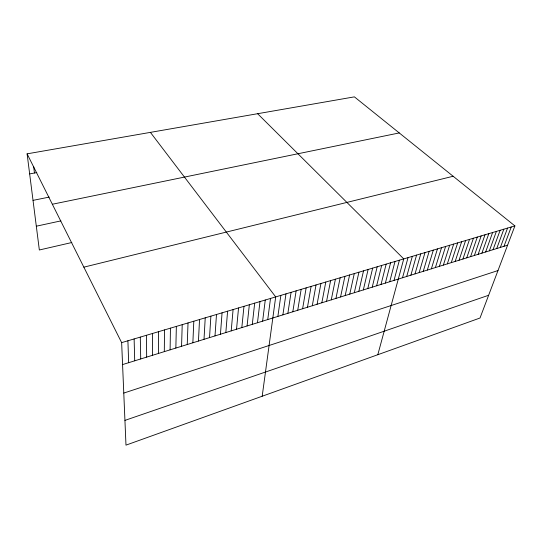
<?xml version="1.0" encoding="UTF-8"?>
<svg xmlns="http://www.w3.org/2000/svg" width="542" height="542" viewBox="0 0 542 542"><rect width="100%" height="100%" fill="white"/><g stroke="black" fill="none" stroke-linecap="round" stroke-linejoin="round"><path stroke-width="0.81" d="M158.474 353.452L158.521 331.69M164.307 351.643L164.511 329.915M170.1 349.847L170.452 328.147M175.852 348.059L176.353 326.399M181.563 346.291L182.214 324.658M187.234 344.529L188.033 322.93M192.864 342.788L193.806 321.216M198.453 341.053L199.537 319.516M204.009 339.326L205.228 317.829M209.524 337.619L210.885 316.149M214.998 335.918L216.495 314.482M220.438 334.231L222.064 312.829M225.838 332.558L227.599 311.189M231.204 330.898L233.094 309.557M236.529 329.245L238.548 307.937M241.82 327.598L243.968 306.332M247.077 325.972L249.347 304.733M252.294 324.353L254.686 303.147M257.477 322.747L259.991 301.569M262.633 321.149L265.262 300.004M267.748 319.563L270.499 298.452M262.186 396.229L275.695 296.908L150.412 132.377M277.877 316.42L280.858 295.376M282.89 314.868L285.986 293.859M287.87 313.317L291.074 292.341M292.822 311.786L296.135 290.844M297.734 310.261L301.156 289.353M302.619 308.744L306.149 287.87M307.47 307.239L311.108 286.4M312.294 305.749L316.033 284.936M317.084 304.258L320.925 283.486M321.84 302.782L325.783 282.043M326.569 301.318L330.613 280.607M331.264 299.862L335.41 279.184M335.932 298.412L340.173 277.768M340.572 296.975L344.908 276.366M345.179 295.546L349.61 274.97M349.759 294.123L354.278 273.581M354.312 292.714L358.926 272.206M358.831 291.311L363.533 270.837M363.33 289.916L368.12 269.476M367.794 288.534L372.672 268.121M372.232 287.158L377.198 266.779M376.643 285.79L381.69 265.445M381.026 284.428L386.161 264.117M385.382 283.08L390.599 262.802M389.712 281.738L395.01 261.495M394.014 280.404L399.393 260.194M377.821 354.705L403.749 258.9L257.633 113.712M402.516 277.768L408.051 257.619M406.71 276.461L412.327 256.352M410.883 275.167L416.574 255.092M415.03 273.886L420.795 253.839M419.156 272.606L424.996 252.592M423.248 271.332L429.162 251.352M427.326 270.072L433.309 250.126M431.371 268.812L437.435 248.9M435.402 267.565L441.527 247.687M439.399 266.325L445.599 246.475M443.376 265.092L449.643 245.275M447.333 263.866L453.668 244.083M451.262 262.646L457.665 242.897M455.172 261.434L461.642 241.712M459.06 260.228L465.592 240.54M462.922 259.029L469.521 239.374M466.764 257.836L473.423 238.216M470.585 256.651L477.306 237.064M474.386 255.478L481.161 235.919M478.159 254.306L485.002 234.781M481.913 253.141L488.816 233.649M485.646 251.983L492.603 232.525M489.358 250.831L496.377 231.407M493.044 249.686L500.124 230.289M496.716 248.548L503.85 229.185M500.368 247.416L507.556 228.087M503.992 246.292L511.235 226.99M514.9 225.906L480.016 318.012L125.981 445.138L121.645 342.639L27.1 153.84L354.387 96.862L514.9 225.906L121.645 342.639M124.931 420.389L488.627 295.275M123.779 393.072L497.996 270.546M122.573 364.583L507.603 245.174M83.847 267.159L453.146 176.258M71.835 242.511L39.342 249.991L27.1 153.84M36.314 226.197L60.914 220.879M52.344 204.246L399.258 132.932M33.021 200.364L49.214 197.105M29.654 173.901L36.829 172.573M33.631 166.34L34.444 173.013M127.905 340.776L128.664 362.693M134.125 338.933L134.714 360.816M140.29 337.104L140.717 358.96M146.415 335.288L146.679 357.11M152.492 333.479L152.6 355.274"/></g></svg>
